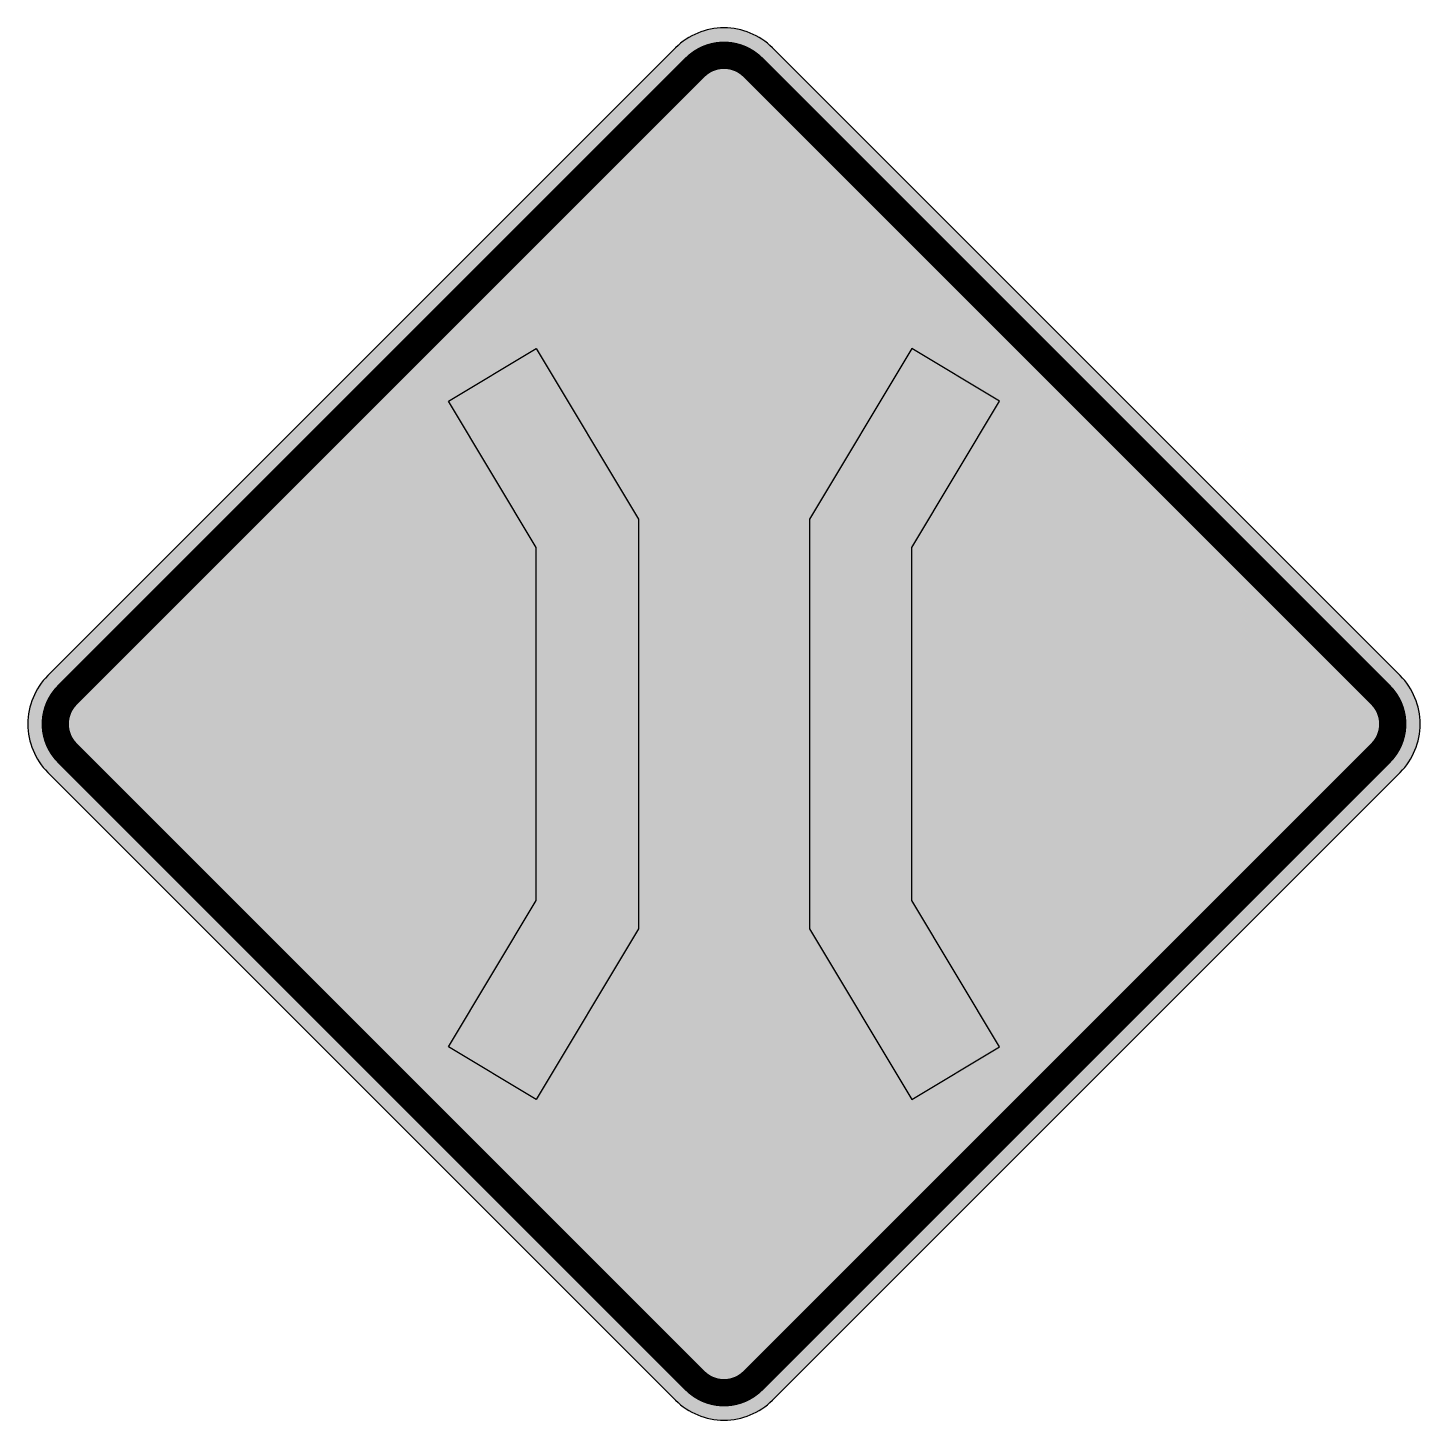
# Model space of a CAD drawing. Header units: millimetres. Extents: x -510 to 510, y -510 to 510.
import ezdxf

# ---------------------------------------------------------------- set-up
doc = ezdxf.new("R2010")
doc.units = ezdxf.units.MM
doc.header["$LTSCALE"] = 10
doc.header["$MEASUREMENT"] = 0
doc.layers.get('0').update_dxf_attribs({"linetype": 'CONTINUOUS'})

msp = doc.modelspace()

# ---------------------------------------------------------------- hatches: boundary and pattern name
h = msp.add_hatch(color=50)
h.dxf.hatch_style = 1
edge = h.paths.add_edge_path()
edge.add_line((35.4, -495), (495, -35.4))
edge.add_arc((459.6, 0), 50, 315, 405)
edge.add_line((495, 35.4), (35.4, 495))
edge.add_arc((0, 459.6), 50, 45, 135)
edge.add_line((-35.4, 495), (-495, 35.4))
edge.add_arc((-459.6, 0), 50, 135, 225)
edge.add_line((-495, -35.4), (-35.4, -495))
edge.add_arc((0, -459.6), 50, 225, 315)
h = msp.add_hatch(color=7)
h.dxf.hatch_style = 1
h.paths.add_polyline_path([(-201.8, -236.4), (-137.5, -129.2), (-137.5, 129.2), (-201.8, 236.4), (-137.5, 275), (-62.5, 150), (-62.5, -150), (-137.5, -275)])
h.paths.add_polyline_path([(137.5, 129.2), (201.8, 236.4), (137.5, 275), (62.5, 150), (62.5, -150), (137.5, -275), (201.8, -236.4), (137.5, -129.2)])

# ---------------------------------------------------------------- linework, layer by layer
at = {"color": 50, "flags": 128}
msp.add_lwpolyline([(35.4, -495), (495, -35.4, 0.414214), (495, 35.4), (35.4, 495, 0.414214), (-35.4, 495), (-495, 35.4, 0.414214), (-495, -35.4), (-35.4, -495, 0.414214)], format="xyb", close=True, dxfattribs=at)
at = {"const_width": 20, "flags": 128}
msp.add_lwpolyline([(21.2, -480.8), (480.8, -21.2, 0.414214), (480.8, 21.2), (21.2, 480.8, 0.414214), (-21.2, 480.8), (-480.8, 21.2, 0.414214), (-480.8, -21.2), (-21.2, -480.8, 0.414214), (21.2, -480.8, 0.414214)], format="xyb", dxfattribs=at)
for points in [[(-201.8, -236.4), (-137.5, -129.2), (-137.5, 129.2), (-201.8, 236.4), (-137.5, 275), (-62.5, 150), (-62.5, -150), (-137.5, -275)], [(137.5, 129.2), (201.8, 236.4), (137.5, 275), (62.5, 150), (62.5, -150), (137.5, -275), (201.8, -236.4), (137.5, -129.2)]]:
    msp.add_lwpolyline(points, close=True)

doc.saveas('drawing.dxf')
